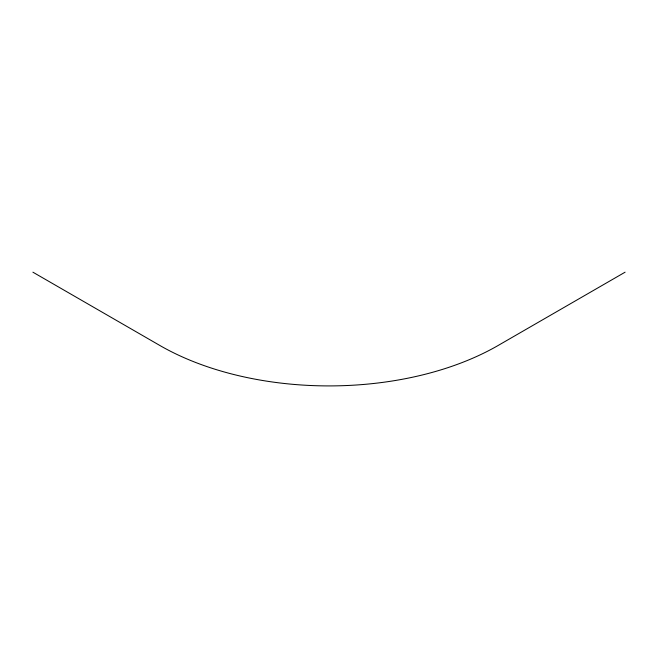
<?xml version="1.0" encoding="UTF-8"?>
<svg xmlns="http://www.w3.org/2000/svg" width="658" height="658" viewBox="0 0 658 658"><rect width="100%" height="100%" fill="white"/><g stroke="black" fill="none" stroke-linecap="round" stroke-linejoin="round"><path stroke-width="0.99" d="M625.1 272.182L498.196 345.45A239.282 138.147 0 0 1 159.804 345.45L32.9 272.182"/></g></svg>
